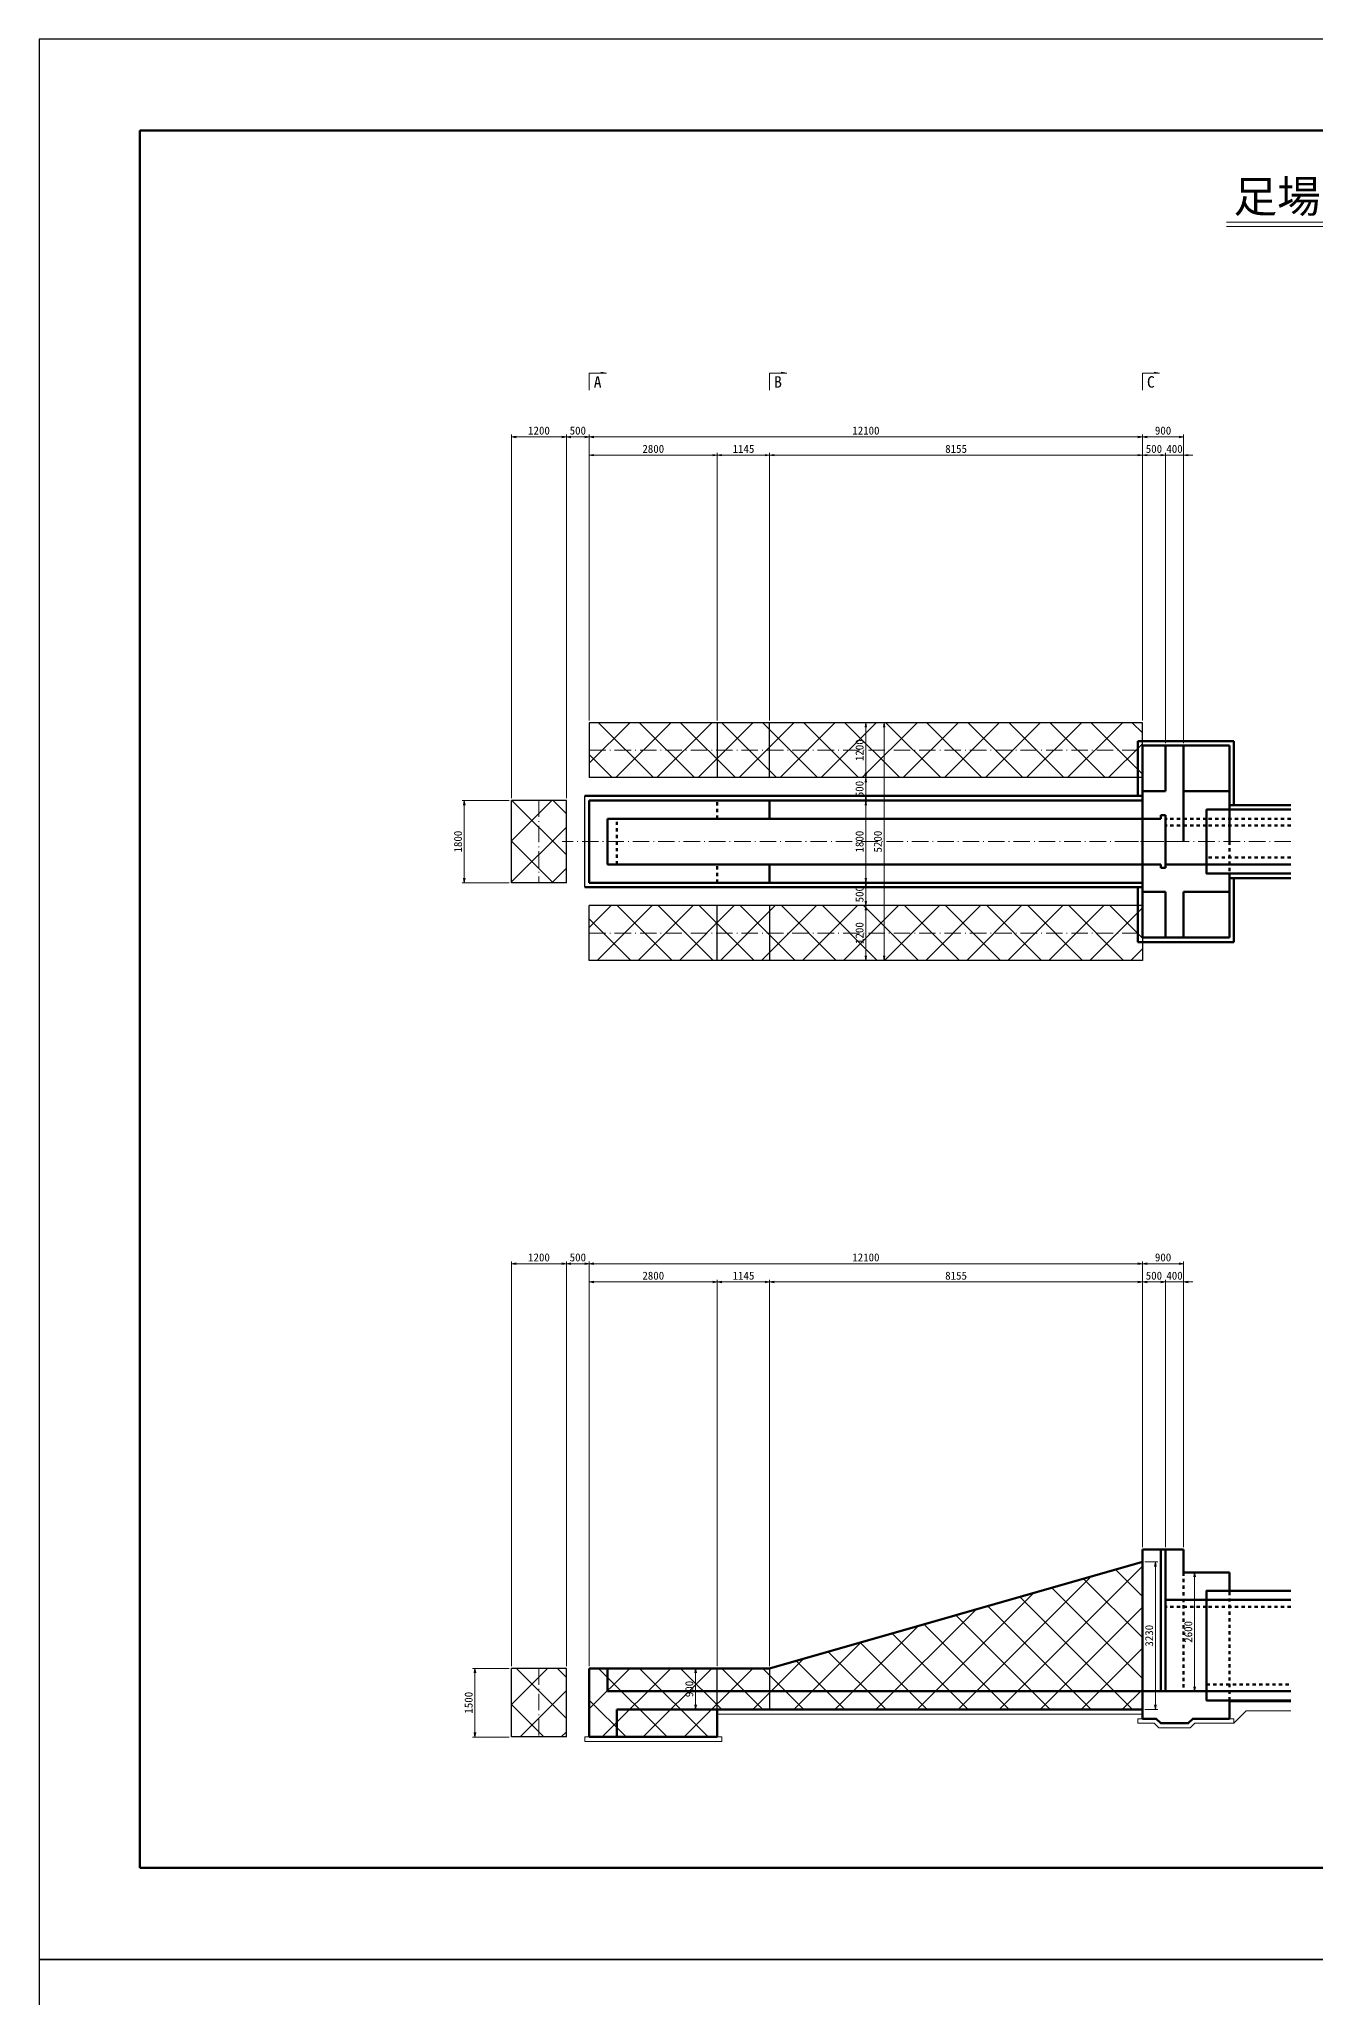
# Model space of a CAD drawing. Header units: millimetres. Extents: x 24033 to 83433, y -97239 to -13239.
# Drawn here: x 24033 to 51956, y -56079 to -13239 of the extents above; entities that cross this region are included whole.
import ezdxf
from ezdxf.enums import TextEntityAlignment as Align

# ---------------------------------------------------------------- set-up
doc = ezdxf.new("R2010")
doc.units = ezdxf.units.MM
doc.header["$LTSCALE"] = 60
doc.header["$PDSIZE"] = 300
for name, pattern in [('SXF_一点短鎖線', [9.25, 6, -1.5, 0.25, -1.5]), ('SXF_跳び破線', [12, 6, -6]), ('破線', [7.5, 6, -1.5]), ('破線1', [7.5, 6, -1.5])]:
    doc.linetypes.add(name, pattern=pattern)
doc.layers.get('Defpoints').update_dxf_attribs({"color": 151})
for name, color, linetype, lineweight in [('D-BMK', 2, 'SXF_一点短鎖線', 13), ('D-BYP-STR4', 6, 'Continuous', 25), ('D-BYP-STR7', 2, 'Continuous', 13), ('D-BYP-STR8', 150, 'Continuous', 50), ('D-STR', 1, 'Continuous', 50), ('D-STR-DIM', 7, 'Continuous', 13), ('D-STR-HTXT', 7, 'Continuous', 13), ('D-TTL', 2, 'Continuous', 140), ('D-TTL-LINE', 7, 'Continuous', 13), ('D-TTL-TXT', 7, 'Continuous', 13)]:
    doc.layers.add(name, color=color, linetype=linetype, lineweight=lineweight)
doc.styles.add('MS ゴシック', font='')
doc.styles.add('YOKO_GOTHIC', font='')
doc.styles.add('ＭＳ ゴシック', font='')
doc.styles.get('MS ゴシック').set_extended_font_data('MS Gothic')
doc.styles.get('YOKO_GOTHIC').set_extended_font_data('MS Gothic')
doc.styles.get('ＭＳ ゴシック').set_extended_font_data('MS Gothic')
doc.dimstyles.new('S50', dxfattribs={"dimscale": 50, "dimtxt": 3.5, "dimasz": 2, "dimexe": 1, "dimexo": 1, "dimgap": 1, "dimtad": 1, "dimdec": 0, "dimzin": 1, "dimdsep": 46, "dimtxsty": 'YOKO_GOTHIC', "dimblk": 'OPEN', "dimcen": 0, "dimclrd": 256, "dimclre": 256, "dimclrt": 256, "dimaunit": 1, "dimadec": 3, "dimazin": 0, "dimtfac": 1, "dimtdec": 0, "dimtix": 1, "dimtmove": 2, "dimatfit": 3, "dimldrblk": 'OPEN', "dimfxl": 1, "dimlwd": -1, "dimlwe": -1, "dimarcsym": 0})
pattern_1 = [(135, (143921.6, -25388.3), (-449.0128, -449.0128), [])]
pattern_2 = [(45, (143921.6, -25388.3), (-449.0128, 449.0128), [])]
pattern_3 = [(45, (143921.6, -29009.5), (-449.0128, 449.0128), [])]
pattern_4 = [(135, (143921.6, -29009.5), (-449.0128, -449.0128), [])]

# ---------------------------------------------------------------- blocks, each defined once
blk = doc.blocks.new('_Open')
at = {"color": 0, "linetype": 'ByBlock', "lineweight": -2}
for p, q in [((-1, 0.17), (0, 0)), ((-1, -0.17), (0, 0)), ((0, 0), (-1, 0))]:
    blk.add_line(p, q, dxfattribs=at)
blk = doc.blocks.new('*D813')
at = {"layer": 'D-STR-DIM', "transparency": 16777216}
for p, q in [((48165, -28140), (48165, -21888)), ((48965, -21938), (48265, -21938)), ((49065, -28640), (49065, -21888))]:
    blk.add_line(p, q, dxfattribs=at)
at = {"layer": 'Defpoints', "color": 0, "transparency": 16777216}
for p in [(48165, -21938), (48165, -28190), (49065, -28690)]:
    blk.add_point(p, dxfattribs=at)
at = {"layer": 'D-STR-DIM', "transparency": 16777216, "xscale": 100, "yscale": 100, "zscale": 100, "rotation": 180}
blk.add_blockref('_Open', (48165, -21938), dxfattribs=at)
at = {"layer": 'D-STR-DIM', "transparency": 16777216, "xscale": 100, "yscale": 100, "zscale": 100}
blk.add_blockref('_Open', (49065, -21938), dxfattribs=at)
at = {"layer": 'D-STR-DIM', "transparency": 16777216, "insert": (48615, -21801), "char_height": 175, "attachment_point": 5, "style": 'YOKO_GOTHIC'}
blk.add_mtext('900', dxfattribs=at)
blk = doc.blocks.new('*D814')
at = {"layer": 'D-STR-DIM', "transparency": 16777216}
for p, q in [((36065, -28140), (36065, -21888)), ((48065, -21938), (36165, -21938)), ((48165, -28140), (48165, -21888))]:
    blk.add_line(p, q, dxfattribs=at)
at = {"layer": 'Defpoints', "color": 0, "transparency": 16777216}
for p in [(36065, -21938), (36065, -28190), (48165, -28190)]:
    blk.add_point(p, dxfattribs=at)
at = {"layer": 'D-STR-DIM', "transparency": 16777216, "xscale": 100, "yscale": 100, "zscale": 100, "rotation": 180}
blk.add_blockref('_Open', (36065, -21938), dxfattribs=at)
at = {"layer": 'D-STR-DIM', "transparency": 16777216, "xscale": 100, "yscale": 100, "zscale": 100}
blk.add_blockref('_Open', (48165, -21938), dxfattribs=at)
at = {"layer": 'D-STR-DIM', "transparency": 16777216, "insert": (42115, -21801), "char_height": 175, "attachment_point": 5, "style": 'YOKO_GOTHIC'}
blk.add_mtext('12100', dxfattribs=at)
blk = doc.blocks.new('*D815')
at = {"layer": 'D-STR-DIM', "transparency": 16777216}
for p, q in [((35565, -29840), (35565, -21888)), ((35965, -21938), (35665, -21938)), ((36065, -28140), (36065, -21888))]:
    blk.add_line(p, q, dxfattribs=at)
at = {"layer": 'Defpoints', "color": 0, "transparency": 16777216}
for p in [(35565, -21938), (36065, -28190), (35565, -29890)]:
    blk.add_point(p, dxfattribs=at)
at = {"layer": 'D-STR-DIM', "transparency": 16777216, "xscale": 100, "yscale": 100, "zscale": 100, "rotation": 180}
blk.add_blockref('_Open', (35565, -21938), dxfattribs=at)
at = {"layer": 'D-STR-DIM', "transparency": 16777216, "xscale": 100, "yscale": 100, "zscale": 100}
blk.add_blockref('_Open', (36065, -21938), dxfattribs=at)
at = {"layer": 'D-STR-DIM', "transparency": 16777216, "insert": (35815, -21801), "char_height": 175, "attachment_point": 5, "style": 'YOKO_GOTHIC'}
blk.add_mtext('500', dxfattribs=at)
blk = doc.blocks.new('*D816')
at = {"layer": 'D-STR-DIM', "transparency": 16777216}
for p, q in [((34365, -29840), (34365, -21888)), ((35465, -21938), (34465, -21938)), ((35565, -29840), (35565, -21888))]:
    blk.add_line(p, q, dxfattribs=at)
at = {"layer": 'Defpoints', "color": 0, "transparency": 16777216}
for p in [(34365, -21938), (34365, -29890), (35565, -29890)]:
    blk.add_point(p, dxfattribs=at)
at = {"layer": 'D-STR-DIM', "transparency": 16777216, "xscale": 100, "yscale": 100, "zscale": 100, "rotation": 180}
blk.add_blockref('_Open', (34365, -21938), dxfattribs=at)
at = {"layer": 'D-STR-DIM', "transparency": 16777216, "xscale": 100, "yscale": 100, "zscale": 100}
blk.add_blockref('_Open', (35565, -21938), dxfattribs=at)
at = {"layer": 'D-STR-DIM', "transparency": 16777216, "insert": (34965, -21801), "char_height": 175, "attachment_point": 5, "style": 'YOKO_GOTHIC'}
blk.add_mtext('1200', dxfattribs=at)
blk = doc.blocks.new('*D822')
at = {"layer": 'D-STR-DIM', "transparency": 16777216}
for p, q in [((48165, -28140), (48165, -22288)), ((48265, -22338), (48565, -22338)), ((48665, -28640), (48665, -22288))]:
    blk.add_line(p, q, dxfattribs=at)
at = {"layer": 'Defpoints', "color": 0, "transparency": 16777216}
for p in [(48665, -22338), (48165, -28190), (48665, -28690)]:
    blk.add_point(p, dxfattribs=at)
at = {"layer": 'D-STR-DIM', "transparency": 16777216, "xscale": 100, "yscale": 100, "zscale": 100, "rotation": 180}
blk.add_blockref('_Open', (48165, -22338), dxfattribs=at)
at = {"layer": 'D-STR-DIM', "transparency": 16777216, "xscale": 100, "yscale": 100, "zscale": 100}
blk.add_blockref('_Open', (48665, -22338), dxfattribs=at)
at = {"layer": 'D-STR-DIM', "transparency": 16777216, "insert": (48415, -22201), "char_height": 175, "attachment_point": 5, "style": 'YOKO_GOTHIC'}
blk.add_mtext('500', dxfattribs=at)
blk = doc.blocks.new('*D823')
at = {"layer": 'D-STR-DIM', "transparency": 16777216}
for p, q in [((48565, -22338), (48465, -22338)), ((48665, -28640), (48665, -22288)), ((48665, -22338), (49065, -22338)), ((49065, -28640), (49065, -22288)), ((49165, -22338), (49265, -22338))]:
    blk.add_line(p, q, dxfattribs=at)
at = {"layer": 'Defpoints', "color": 0, "transparency": 16777216}
for p in [(49065, -22338), (48665, -28690), (49065, -28690)]:
    blk.add_point(p, dxfattribs=at)
at = {"layer": 'D-STR-DIM', "transparency": 16777216, "xscale": 100, "yscale": 100, "zscale": 100}
blk.add_blockref('_Open', (48665, -22338), dxfattribs=at)
at = {"layer": 'D-STR-DIM', "transparency": 16777216, "xscale": 100, "yscale": 100, "zscale": 100, "rotation": 180}
blk.add_blockref('_Open', (49065, -22338), dxfattribs=at)
at = {"layer": 'D-STR-DIM', "transparency": 16777216, "insert": (48865, -22201), "char_height": 175, "attachment_point": 5, "style": 'YOKO_GOTHIC'}
blk.add_mtext('400', dxfattribs=at)
blk = doc.blocks.new('*D824')
at = {"layer": 'D-STR-DIM', "transparency": 16777216}
for p, q in [((36065, -28140), (36065, -22288)), ((36165, -22338), (38765, -22338)), ((38865, -28140), (38865, -22288))]:
    blk.add_line(p, q, dxfattribs=at)
at = {"layer": 'Defpoints', "color": 0, "transparency": 16777216}
for p in [(38865, -22338), (36065, -28190), (38865, -28190)]:
    blk.add_point(p, dxfattribs=at)
at = {"layer": 'D-STR-DIM', "transparency": 16777216, "xscale": 100, "yscale": 100, "zscale": 100, "rotation": 180}
blk.add_blockref('_Open', (36065, -22338), dxfattribs=at)
at = {"layer": 'D-STR-DIM', "transparency": 16777216, "xscale": 100, "yscale": 100, "zscale": 100}
blk.add_blockref('_Open', (38865, -22338), dxfattribs=at)
at = {"layer": 'D-STR-DIM', "transparency": 16777216, "insert": (37465, -22201), "char_height": 175, "attachment_point": 5, "style": 'YOKO_GOTHIC'}
blk.add_mtext('2800', dxfattribs=at)
blk = doc.blocks.new('*D832')
at = {"layer": 'D-STR-DIM', "transparency": 16777216}
for p, q in [((38865, -28140), (38865, -22288)), ((38965, -22338), (39910, -22338)), ((40010, -28140), (40010, -22288))]:
    blk.add_line(p, q, dxfattribs=at)
at = {"layer": 'Defpoints', "color": 0, "transparency": 16777216}
for p in [(40010, -22338), (38865, -28190), (40010, -28190)]:
    blk.add_point(p, dxfattribs=at)
at = {"layer": 'D-STR-DIM', "transparency": 16777216, "xscale": 100, "yscale": 100, "zscale": 100, "rotation": 180}
blk.add_blockref('_Open', (38865, -22338), dxfattribs=at)
at = {"layer": 'D-STR-DIM', "transparency": 16777216, "xscale": 100, "yscale": 100, "zscale": 100}
blk.add_blockref('_Open', (40010, -22338), dxfattribs=at)
at = {"layer": 'D-STR-DIM', "transparency": 16777216, "insert": (39438, -22201), "char_height": 175, "attachment_point": 5, "style": 'YOKO_GOTHIC'}
blk.add_mtext('1145', dxfattribs=at)
blk = doc.blocks.new('*D833')
at = {"layer": 'D-STR-DIM', "transparency": 16777216}
for p, q in [((40010, -28140), (40010, -22288)), ((40110, -22338), (48065, -22338)), ((48165, -28140), (48165, -22288))]:
    blk.add_line(p, q, dxfattribs=at)
at = {"layer": 'Defpoints', "color": 0, "transparency": 16777216}
for p in [(48165, -22338), (40010, -28190), (48165, -28190)]:
    blk.add_point(p, dxfattribs=at)
at = {"layer": 'D-STR-DIM', "transparency": 16777216, "xscale": 100, "yscale": 100, "zscale": 100, "rotation": 180}
blk.add_blockref('_Open', (40010, -22338), dxfattribs=at)
at = {"layer": 'D-STR-DIM', "transparency": 16777216, "xscale": 100, "yscale": 100, "zscale": 100}
blk.add_blockref('_Open', (48165, -22338), dxfattribs=at)
at = {"layer": 'D-STR-DIM', "transparency": 16777216, "insert": (44088, -22201), "char_height": 175, "attachment_point": 5, "style": 'YOKO_GOTHIC'}
blk.add_mtext('8155', dxfattribs=at)
blk = doc.blocks.new('*D850')
at = {"layer": 'D-STR-DIM', "transparency": 16777216}
blk.add_line((42115, -28290), (42115, -29290), dxfattribs=at)
at = {"layer": 'Defpoints', "color": 0, "transparency": 16777216}
for p in [(42115, -28190), (42115, -29390), (42115, -29390)]:
    blk.add_point(p, dxfattribs=at)
at = {"layer": 'D-STR-DIM', "transparency": 16777216, "xscale": 100, "yscale": 100, "zscale": 100}
for p, rotation in [((42115, -28190), 90), ((42115, -29390), 270)]:
    blk.add_blockref('_Open', p, dxfattribs=dict(at, rotation=rotation))
at = {"layer": 'D-STR-DIM', "transparency": 16777216, "insert": (41977, -28790), "char_height": 175, "attachment_point": 5, "rotation": 90, "style": 'YOKO_GOTHIC'}
blk.add_mtext('1200', dxfattribs=at)
blk = doc.blocks.new('*D851')
at = {"layer": 'D-STR-DIM', "transparency": 16777216}
blk.add_line((42115, -29490), (42115, -29790), dxfattribs=at)
at = {"layer": 'Defpoints', "color": 0, "transparency": 16777216}
for p in [(42115, -29390), (42115, -29890), (42115, -29890)]:
    blk.add_point(p, dxfattribs=at)
at = {"layer": 'D-STR-DIM', "transparency": 16777216, "xscale": 100, "yscale": 100, "zscale": 100}
for p, rotation in [((42115, -29390), 90), ((42115, -29890), 270)]:
    blk.add_blockref('_Open', p, dxfattribs=dict(at, rotation=rotation))
at = {"layer": 'D-STR-DIM', "transparency": 16777216, "insert": (41977, -29640), "char_height": 175, "attachment_point": 5, "rotation": 90, "style": 'YOKO_GOTHIC'}
blk.add_mtext('500', dxfattribs=at)
blk = doc.blocks.new('*D852')
at = {"layer": 'D-STR-DIM', "transparency": 16777216}
blk.add_line((42115, -29990), (42115, -31590), dxfattribs=at)
at = {"layer": 'Defpoints', "color": 0, "transparency": 16777216}
for p in [(42115, -29890), (42115, -31690), (42115, -31690)]:
    blk.add_point(p, dxfattribs=at)
at = {"layer": 'D-STR-DIM', "transparency": 16777216, "xscale": 100, "yscale": 100, "zscale": 100}
for p, rotation in [((42115, -29890), 90), ((42115, -31690), 270)]:
    blk.add_blockref('_Open', p, dxfattribs=dict(at, rotation=rotation))
at = {"layer": 'D-STR-DIM', "transparency": 16777216, "insert": (41977, -30790), "char_height": 175, "attachment_point": 5, "rotation": 90, "style": 'YOKO_GOTHIC'}
blk.add_mtext('1800', dxfattribs=at)
blk = doc.blocks.new('*D853')
at = {"layer": 'D-STR-DIM', "transparency": 16777216}
blk.add_line((42115, -31790), (42115, -32090), dxfattribs=at)
at = {"layer": 'Defpoints', "color": 0, "transparency": 16777216}
for p in [(42115, -31690), (42115, -32190), (42115, -32190)]:
    blk.add_point(p, dxfattribs=at)
at = {"layer": 'D-STR-DIM', "transparency": 16777216, "xscale": 100, "yscale": 100, "zscale": 100}
for p, rotation in [((42115, -31690), 90), ((42115, -32190), 270)]:
    blk.add_blockref('_Open', p, dxfattribs=dict(at, rotation=rotation))
at = {"layer": 'D-STR-DIM', "transparency": 16777216, "insert": (41977, -31940), "char_height": 175, "attachment_point": 5, "rotation": 90, "style": 'YOKO_GOTHIC'}
blk.add_mtext('500', dxfattribs=at)
blk = doc.blocks.new('*D854')
at = {"layer": 'D-STR-DIM', "transparency": 16777216}
blk.add_line((42115, -32290), (42115, -33290), dxfattribs=at)
at = {"layer": 'Defpoints', "color": 0, "transparency": 16777216}
for p in [(42115, -32190), (42115, -33390), (42115, -33390)]:
    blk.add_point(p, dxfattribs=at)
at = {"layer": 'D-STR-DIM', "transparency": 16777216, "xscale": 100, "yscale": 100, "zscale": 100}
for p, rotation in [((42115, -32190), 90), ((42115, -33390), 270)]:
    blk.add_blockref('_Open', p, dxfattribs=dict(at, rotation=rotation))
at = {"layer": 'D-STR-DIM', "transparency": 16777216, "insert": (41977, -32790), "char_height": 175, "attachment_point": 5, "rotation": 90, "style": 'YOKO_GOTHIC'}
blk.add_mtext('1200', dxfattribs=at)
blk = doc.blocks.new('*D728')
at = {"layer": 'D-STR-DIM', "transparency": 16777216}
blk.add_line((42515, -28290), (42515, -33290), dxfattribs=at)
at = {"layer": 'Defpoints', "color": 0, "transparency": 16777216}
for p in [(42515, -28190), (42515, -33390), (42515, -33390)]:
    blk.add_point(p, dxfattribs=at)
at = {"layer": 'D-STR-DIM', "transparency": 16777216, "xscale": 100, "yscale": 100, "zscale": 100}
for p, rotation in [((42515, -28190), 90), ((42515, -33390), 270)]:
    blk.add_blockref('_Open', p, dxfattribs=dict(at, rotation=rotation))
at = {"layer": 'D-STR-DIM', "transparency": 16777216, "insert": (42377, -30790), "char_height": 175, "attachment_point": 5, "rotation": 90, "style": 'YOKO_GOTHIC'}
blk.add_mtext('5200', dxfattribs=at)
blk = doc.blocks.new('*D855')
at = {"layer": 'D-STR-DIM', "transparency": 16777216}
for p, q in [((34315, -29890), (33282, -29890)), ((33332, -29990), (33332, -31590)), ((34315, -31690), (33282, -31690))]:
    blk.add_line(p, q, dxfattribs=at)
at = {"layer": 'Defpoints', "color": 0, "transparency": 16777216}
for p in [(34365, -29890), (33332, -31690), (34365, -31690)]:
    blk.add_point(p, dxfattribs=at)
at = {"layer": 'D-STR-DIM', "transparency": 16777216, "xscale": 100, "yscale": 100, "zscale": 100}
for p, rotation in [((33332, -29890), 90), ((33332, -31690), 270)]:
    blk.add_blockref('_Open', p, dxfattribs=dict(at, rotation=rotation))
at = {"layer": 'D-STR-DIM', "transparency": 16777216, "insert": (33195, -30790), "char_height": 175, "attachment_point": 5, "rotation": 90, "style": 'YOKO_GOTHIC'}
blk.add_mtext('1800', dxfattribs=at)
blk = doc.blocks.new('*D738')
at = {"layer": 'D-STR-DIM', "transparency": 16777216}
for p, q in [((48165, -46224), (48165, -39972)), ((48965, -40022), (48265, -40022)), ((49065, -46224), (49065, -39972))]:
    blk.add_line(p, q, dxfattribs=at)
at = {"layer": 'Defpoints', "color": 0, "transparency": 16777216}
for p in [(48165, -40022), (48165, -46274), (49065, -46274)]:
    blk.add_point(p, dxfattribs=at)
at = {"layer": 'D-STR-DIM', "transparency": 16777216, "xscale": 100, "yscale": 100, "zscale": 100, "rotation": 180}
blk.add_blockref('_Open', (48165, -40022), dxfattribs=at)
at = {"layer": 'D-STR-DIM', "transparency": 16777216, "xscale": 100, "yscale": 100, "zscale": 100}
blk.add_blockref('_Open', (49065, -40022), dxfattribs=at)
at = {"layer": 'D-STR-DIM', "transparency": 16777216, "insert": (48615, -39885), "char_height": 175, "attachment_point": 5, "style": 'YOKO_GOTHIC'}
blk.add_mtext('900', dxfattribs=at)
blk = doc.blocks.new('*D739')
at = {"layer": 'D-STR-DIM', "transparency": 16777216}
for p, q in [((36065, -48824), (36065, -39972)), ((48065, -40022), (36165, -40022)), ((48165, -46224), (48165, -39972))]:
    blk.add_line(p, q, dxfattribs=at)
at = {"layer": 'Defpoints', "color": 0, "transparency": 16777216}
for p in [(36065, -40022), (48165, -46274), (36065, -48874)]:
    blk.add_point(p, dxfattribs=at)
at = {"layer": 'D-STR-DIM', "transparency": 16777216, "xscale": 100, "yscale": 100, "zscale": 100, "rotation": 180}
blk.add_blockref('_Open', (36065, -40022), dxfattribs=at)
at = {"layer": 'D-STR-DIM', "transparency": 16777216, "xscale": 100, "yscale": 100, "zscale": 100}
blk.add_blockref('_Open', (48165, -40022), dxfattribs=at)
at = {"layer": 'D-STR-DIM', "transparency": 16777216, "insert": (42115, -39885), "char_height": 175, "attachment_point": 5, "style": 'YOKO_GOTHIC'}
blk.add_mtext('12100', dxfattribs=at)
blk = doc.blocks.new('*D740')
at = {"layer": 'D-STR-DIM', "transparency": 16777216}
for p, q in [((35565, -48824), (35565, -39972)), ((35965, -40022), (35665, -40022)), ((36065, -48824), (36065, -39972))]:
    blk.add_line(p, q, dxfattribs=at)
at = {"layer": 'Defpoints', "color": 0, "transparency": 16777216}
for p in [(35565, -40022), (35565, -48874), (36065, -48874)]:
    blk.add_point(p, dxfattribs=at)
at = {"layer": 'D-STR-DIM', "transparency": 16777216, "xscale": 100, "yscale": 100, "zscale": 100, "rotation": 180}
blk.add_blockref('_Open', (35565, -40022), dxfattribs=at)
at = {"layer": 'D-STR-DIM', "transparency": 16777216, "xscale": 100, "yscale": 100, "zscale": 100}
blk.add_blockref('_Open', (36065, -40022), dxfattribs=at)
at = {"layer": 'D-STR-DIM', "transparency": 16777216, "insert": (35815, -39885), "char_height": 175, "attachment_point": 5, "style": 'YOKO_GOTHIC'}
blk.add_mtext('500', dxfattribs=at)
blk = doc.blocks.new('*D741')
at = {"layer": 'D-STR-DIM', "transparency": 16777216}
for p, q in [((34365, -48824), (34365, -39972)), ((35465, -40022), (34465, -40022)), ((35565, -48824), (35565, -39972))]:
    blk.add_line(p, q, dxfattribs=at)
at = {"layer": 'Defpoints', "color": 0, "transparency": 16777216}
for p in [(34365, -40022), (34365, -48874), (35565, -48874)]:
    blk.add_point(p, dxfattribs=at)
at = {"layer": 'D-STR-DIM', "transparency": 16777216, "xscale": 100, "yscale": 100, "zscale": 100, "rotation": 180}
blk.add_blockref('_Open', (34365, -40022), dxfattribs=at)
at = {"layer": 'D-STR-DIM', "transparency": 16777216, "xscale": 100, "yscale": 100, "zscale": 100}
blk.add_blockref('_Open', (35565, -40022), dxfattribs=at)
at = {"layer": 'D-STR-DIM', "transparency": 16777216, "insert": (34965, -39885), "char_height": 175, "attachment_point": 5, "style": 'YOKO_GOTHIC'}
blk.add_mtext('1200', dxfattribs=at)
blk = doc.blocks.new('*D748')
at = {"layer": 'D-STR-DIM', "transparency": 16777216}
for p, q in [((48165, -46224), (48165, -40372)), ((48265, -40422), (48565, -40422)), ((48665, -46224), (48665, -40372))]:
    blk.add_line(p, q, dxfattribs=at)
at = {"layer": 'Defpoints', "color": 0, "transparency": 16777216}
for p in [(48665, -40422), (48165, -46274), (48665, -46274)]:
    blk.add_point(p, dxfattribs=at)
at = {"layer": 'D-STR-DIM', "transparency": 16777216, "xscale": 100, "yscale": 100, "zscale": 100, "rotation": 180}
blk.add_blockref('_Open', (48165, -40422), dxfattribs=at)
at = {"layer": 'D-STR-DIM', "transparency": 16777216, "xscale": 100, "yscale": 100, "zscale": 100}
blk.add_blockref('_Open', (48665, -40422), dxfattribs=at)
at = {"layer": 'D-STR-DIM', "transparency": 16777216, "insert": (48415, -40285), "char_height": 175, "attachment_point": 5, "style": 'YOKO_GOTHIC'}
blk.add_mtext('500', dxfattribs=at)
blk = doc.blocks.new('*D749')
at = {"layer": 'D-STR-DIM', "transparency": 16777216}
for p, q in [((48565, -40422), (48465, -40422)), ((48665, -46224), (48665, -40372)), ((48665, -40422), (49065, -40422)), ((49065, -46224), (49065, -40372)), ((49165, -40422), (49265, -40422))]:
    blk.add_line(p, q, dxfattribs=at)
at = {"layer": 'Defpoints', "color": 0, "transparency": 16777216}
for p in [(49065, -40422), (48665, -46274), (49065, -46274)]:
    blk.add_point(p, dxfattribs=at)
at = {"layer": 'D-STR-DIM', "transparency": 16777216, "xscale": 100, "yscale": 100, "zscale": 100}
blk.add_blockref('_Open', (48665, -40422), dxfattribs=at)
at = {"layer": 'D-STR-DIM', "transparency": 16777216, "xscale": 100, "yscale": 100, "zscale": 100, "rotation": 180}
blk.add_blockref('_Open', (49065, -40422), dxfattribs=at)
at = {"layer": 'D-STR-DIM', "transparency": 16777216, "insert": (48865, -40285), "char_height": 175, "attachment_point": 5, "style": 'YOKO_GOTHIC'}
blk.add_mtext('400', dxfattribs=at)
blk = doc.blocks.new('*D750')
at = {"layer": 'D-STR-DIM', "transparency": 16777216}
for p, q in [((36065, -48824), (36065, -40372)), ((36165, -40422), (38765, -40422)), ((38865, -48824), (38865, -40372))]:
    blk.add_line(p, q, dxfattribs=at)
at = {"layer": 'Defpoints', "color": 0, "transparency": 16777216}
for p in [(38865, -40422), (36065, -48874), (38865, -48874)]:
    blk.add_point(p, dxfattribs=at)
at = {"layer": 'D-STR-DIM', "transparency": 16777216, "xscale": 100, "yscale": 100, "zscale": 100, "rotation": 180}
blk.add_blockref('_Open', (36065, -40422), dxfattribs=at)
at = {"layer": 'D-STR-DIM', "transparency": 16777216, "xscale": 100, "yscale": 100, "zscale": 100}
blk.add_blockref('_Open', (38865, -40422), dxfattribs=at)
at = {"layer": 'D-STR-DIM', "transparency": 16777216, "insert": (37465, -40285), "char_height": 175, "attachment_point": 5, "style": 'YOKO_GOTHIC'}
blk.add_mtext('2800', dxfattribs=at)
blk = doc.blocks.new('*D751')
at = {"layer": 'D-STR-DIM', "transparency": 16777216}
for p, q in [((38865, -48824), (38865, -40372)), ((38965, -40422), (39910, -40422)), ((40010, -48824), (40010, -40372))]:
    blk.add_line(p, q, dxfattribs=at)
at = {"layer": 'Defpoints', "color": 0, "transparency": 16777216}
for p in [(40010, -40422), (38865, -48874), (40010, -48874)]:
    blk.add_point(p, dxfattribs=at)
at = {"layer": 'D-STR-DIM', "transparency": 16777216, "xscale": 100, "yscale": 100, "zscale": 100, "rotation": 180}
blk.add_blockref('_Open', (38865, -40422), dxfattribs=at)
at = {"layer": 'D-STR-DIM', "transparency": 16777216, "xscale": 100, "yscale": 100, "zscale": 100}
blk.add_blockref('_Open', (40010, -40422), dxfattribs=at)
at = {"layer": 'D-STR-DIM', "transparency": 16777216, "insert": (39438, -40285), "char_height": 175, "attachment_point": 5, "style": 'YOKO_GOTHIC'}
blk.add_mtext('1145', dxfattribs=at)
blk = doc.blocks.new('*D752')
at = {"layer": 'D-STR-DIM', "transparency": 16777216}
for p, q in [((40010, -48824), (40010, -40372)), ((40110, -40422), (48065, -40422)), ((48165, -46224), (48165, -40372))]:
    blk.add_line(p, q, dxfattribs=at)
at = {"layer": 'Defpoints', "color": 0, "transparency": 16777216}
for p in [(48165, -40422), (48165, -46274), (40010, -48874)]:
    blk.add_point(p, dxfattribs=at)
at = {"layer": 'D-STR-DIM', "transparency": 16777216, "xscale": 100, "yscale": 100, "zscale": 100, "rotation": 180}
blk.add_blockref('_Open', (40010, -40422), dxfattribs=at)
at = {"layer": 'D-STR-DIM', "transparency": 16777216, "xscale": 100, "yscale": 100, "zscale": 100}
blk.add_blockref('_Open', (48165, -40422), dxfattribs=at)
at = {"layer": 'D-STR-DIM', "transparency": 16777216, "insert": (44088, -40285), "char_height": 175, "attachment_point": 5, "style": 'YOKO_GOTHIC'}
blk.add_mtext('8155', dxfattribs=at)
blk = doc.blocks.new('*D859')
at = {"layer": 'D-STR-DIM', "transparency": 16777216}
for p, q in [((49515, -46774), (49254, -46774)), ((49304, -46874), (49304, -49274)), ((49515, -49374), (49254, -49374))]:
    blk.add_line(p, q, dxfattribs=at)
at = {"layer": 'Defpoints', "color": 0, "transparency": 16777216}
for p in [(49565, -46774), (49304, -49374), (49565, -49374)]:
    blk.add_point(p, dxfattribs=at)
at = {"layer": 'D-STR-DIM', "transparency": 16777216, "xscale": 100, "yscale": 100, "zscale": 100}
for p, rotation in [((49304, -46774), 90), ((49304, -49374), 270)]:
    blk.add_blockref('_Open', p, dxfattribs=dict(at, rotation=rotation))
at = {"layer": 'D-STR-DIM', "transparency": 16777216, "insert": (49167, -48074), "char_height": 175, "attachment_point": 5, "rotation": 90, "style": 'YOKO_GOTHIC'}
blk.add_mtext('2600', dxfattribs=at)
blk = doc.blocks.new('*D860')
at = {"layer": 'D-STR-DIM', "transparency": 16777216}
for p, q in [((48215, -46544), (48498, -46544)), ((48448, -46644), (48448, -49674)), ((48215, -49774), (48498, -49774))]:
    blk.add_line(p, q, dxfattribs=at)
at = {"layer": 'Defpoints', "color": 0, "transparency": 16777216}
for p in [(48165, -46544), (48165, -49774), (48448, -49774)]:
    blk.add_point(p, dxfattribs=at)
at = {"layer": 'D-STR-DIM', "transparency": 16777216, "xscale": 100, "yscale": 100, "zscale": 100}
for p, rotation in [((48448, -46544), 90), ((48448, -49774), 270)]:
    blk.add_blockref('_Open', p, dxfattribs=dict(at, rotation=rotation))
at = {"layer": 'D-STR-DIM', "transparency": 16777216, "insert": (48311, -48159), "char_height": 175, "attachment_point": 5, "rotation": 90, "style": 'YOKO_GOTHIC'}
blk.add_mtext('3230', dxfattribs=at)
blk = doc.blocks.new('*D861')
at = {"layer": 'D-STR-DIM', "transparency": 16777216}
for p, q in [((38815, -48874), (38341, -48874)), ((38391, -48974), (38391, -49674)), ((38815, -49774), (38341, -49774))]:
    blk.add_line(p, q, dxfattribs=at)
at = {"layer": 'Defpoints', "color": 0, "transparency": 16777216}
for p in [(38865, -48874), (38391, -49774), (38865, -49774)]:
    blk.add_point(p, dxfattribs=at)
at = {"layer": 'D-STR-DIM', "transparency": 16777216, "xscale": 100, "yscale": 100, "zscale": 100}
for p, rotation in [((38391, -48874), 90), ((38391, -49774), 270)]:
    blk.add_blockref('_Open', p, dxfattribs=dict(at, rotation=rotation))
at = {"layer": 'D-STR-DIM', "transparency": 16777216, "insert": (38253, -49324), "char_height": 175, "attachment_point": 5, "rotation": 90, "style": 'YOKO_GOTHIC'}
blk.add_mtext('900', dxfattribs=at)
blk = doc.blocks.new('*D862')
at = {"layer": 'D-STR-DIM', "transparency": 16777216}
for p, q in [((34315, -48874), (33514, -48874)), ((33564, -48974), (33564, -50274)), ((34315, -50374), (33514, -50374))]:
    blk.add_line(p, q, dxfattribs=at)
at = {"layer": 'Defpoints', "color": 0, "transparency": 16777216}
for p in [(34365, -48874), (33564, -50374), (34365, -50374)]:
    blk.add_point(p, dxfattribs=at)
at = {"layer": 'D-STR-DIM', "transparency": 16777216, "xscale": 100, "yscale": 100, "zscale": 100}
for p, rotation in [((33564, -48874), 90), ((33564, -50374), 270)]:
    blk.add_blockref('_Open', p, dxfattribs=dict(at, rotation=rotation))
at = {"layer": 'D-STR-DIM', "transparency": 16777216, "insert": (33427, -49624), "char_height": 175, "attachment_point": 5, "rotation": 90, "style": 'YOKO_GOTHIC'}
blk.add_mtext('1500', dxfattribs=at)

msp = doc.modelspace()

# ---------------------------------------------------------------- hatches: boundary and pattern name
at = {"layer": 'D-BYP-STR4'}
h = msp.add_hatch(dxfattribs=at)
h.set_pattern_fill('ANSI31', color=0, scale=200, angle=90)
h.set_pattern_definition(pattern_1)
h.paths.add_polyline_path([(38865, -29389.9), (36065, -29389.9), (36065, -28189.9), (38865, -28189.9)])
h.paths.add_polyline_path([(40010.4, -29389.9), (38865, -29389.9), (38865, -28189.9), (40010.4, -28189.9)])
h.paths.add_polyline_path([(48065, -29389.9), (40010.4, -29389.9), (40010.4, -28189.9), (48165, -28189.9), (48165, -28589.9), (48065, -28589.9)])
h.paths.add_polyline_path([(48165, -29389.9), (48065, -29389.9), (48065, -28589.9), (48165, -28589.9)], flags=17)
h = msp.add_hatch(dxfattribs=at)
h.set_pattern_fill('ANSI31', color=0, scale=200)
h.set_pattern_definition(pattern_2)
h.paths.add_polyline_path([(38865, -29389.9), (36065, -29389.9), (36065, -28189.9), (38865, -28189.9)])
h.paths.add_polyline_path([(40010.4, -29389.9), (38865, -29389.9), (38865, -28189.9), (40010.4, -28189.9)])
h.paths.add_polyline_path([(48065, -29389.9), (40010.4, -29389.9), (40010.4, -28189.9), (48165, -28189.9), (48165, -28589.9), (48065, -28589.9)])
h.paths.add_polyline_path([(48165, -29389.9), (48065, -29389.9), (48065, -28589.9), (48165, -28589.9)], flags=17)
h = msp.add_hatch(dxfattribs=at)
h.set_pattern_fill('ANSI31', color=0, scale=200)
h.set_pattern_definition(pattern_2)
h.paths.add_polyline_path([(34365, -31689.9), (35565, -31689.9), (35565, -29889.9), (34365, -29889.9)])
h = msp.add_hatch(dxfattribs=at)
h.set_pattern_fill('ANSI31', color=0, scale=200, angle=90)
h.set_pattern_definition(pattern_1)
h.paths.add_polyline_path([(35565, -29889.9), (34365, -29889.9), (34365, -31689.9), (35565, -31689.9)])
h = msp.add_hatch(dxfattribs=at)
h.set_pattern_fill('ANSI31', color=0, scale=200, angle=90)
h.set_pattern_definition(pattern_1)
h.paths.add_polyline_path([(38865, -32189.9), (36065, -32189.9), (36065, -33389.9), (38865, -33389.9)])
h.paths.add_polyline_path([(40010.4, -32189.9), (38865, -32189.9), (38865, -33389.9), (40010.4, -33389.9)])
h.paths.add_polyline_path([(48065, -32189.9), (40010.4, -32189.9), (40010.4, -33389.9), (48165, -33389.9), (48165, -32989.9), (48065, -32989.9)])
h.paths.add_polyline_path([(48165, -32189.9), (48065, -32189.9), (48065, -32989.9), (48165, -32989.9)], flags=17)
h = msp.add_hatch(dxfattribs=at)
h.set_pattern_fill('ANSI31', color=0, scale=200)
h.set_pattern_definition(pattern_2)
h.paths.add_polyline_path([(38865, -32189.9), (36065, -32189.9), (36065, -33389.9), (38865, -33389.9)])
h.paths.add_polyline_path([(40010.4, -32189.9), (38865, -32189.9), (38865, -33389.9), (40010.4, -33389.9)])
h.paths.add_polyline_path([(48065, -32189.9), (40010.4, -32189.9), (40010.4, -33389.9), (48165, -33389.9), (48165, -32989.9), (48065, -32989.9)])
h.paths.add_polyline_path([(48165, -32189.9), (48065, -32189.9), (48065, -32989.9), (48165, -32989.9)], flags=17)
h = msp.add_hatch(dxfattribs=at)
h.set_pattern_fill('ANSI31', color=0, scale=200)
h.set_pattern_definition(pattern_3)
h.paths.add_polyline_path([(38865, -48873.8), (36065, -48873.8), (36065, -50373.8), (38865, -50373.8)])
h.paths.add_polyline_path([(40010.4, -48873.8), (38865, -48873.8), (38865, -49773.8), (40010.4, -49773.8)])
h.paths.add_polyline_path([(48165, -46543.9), (40010.4, -48873.8), (40010.4, -49773.8), (48165, -49773.8)])
h = msp.add_hatch(dxfattribs=at)
h.set_pattern_fill('ANSI31', color=0, scale=200, angle=90)
h.set_pattern_definition(pattern_4)
h.paths.add_polyline_path([(38865, -48873.8), (36065, -48873.8), (36065, -50373.8), (38865, -50373.8)])
h.paths.add_polyline_path([(40010.4, -48873.8), (38865, -48873.8), (38865, -49773.8), (40010.4, -49773.8)])
h.paths.add_polyline_path([(48165, -46543.9), (40010.4, -48873.8), (40010.4, -49773.8), (48165, -49773.8)])
h = msp.add_hatch(dxfattribs=at)
h.set_pattern_fill('ANSI31', color=0, scale=200, angle=90)
h.set_pattern_definition(pattern_4)
h.paths.add_polyline_path([(34965, -48873.8), (34365, -48873.8), (34365, -50373.8), (34965, -50373.8)])
h.paths.add_polyline_path([(35565, -48873.8), (34965, -48873.8), (34965, -50373.8), (35565, -50373.8)])
h = msp.add_hatch(dxfattribs=at)
h.set_pattern_fill('ANSI31', color=0, scale=200)
h.set_pattern_definition(pattern_3)
h.paths.add_polyline_path([(34965, -48873.8), (34365, -48873.8), (34365, -50373.8), (34965, -50373.8)])
h.paths.add_polyline_path([(35565, -48873.8), (34965, -48873.8), (34965, -50373.8), (35565, -50373.8)])

# ---------------------------------------------------------------- linework, layer by layer
at = {"layer": 'D-BMK', "color": 0, "linetype": 'SXF_一点短鎖線'}
for p, q in [((36065, -28789.9), (48165, -28789.9)), ((34965, -29889.9), (34965, -31689.9)), ((49032.7, -30789.9), (35472.7, -30789.9)), ((51408.9, -30789.9), (47687.9, -30789.9)), ((36065, -32789.9), (48165, -32789.9)), ((34965, -48873.8), (34965, -50373.8))]:
    msp.add_line(p, q, dxfattribs=at)
at = {"layer": 'D-BYP-STR4', "color": 1}
for p, q in [((48165, -28189.9), (36065, -28189.9)), ((36065, -28189.9), (36065, -29389.9)), ((38865, -28189.9), (38865, -29389.9)), ((40010.4, -29389.9), (40010.4, -28189.9)), ((48165, -29389.9), (48165, -28189.9)), ((48165, -29389.9), (36065, -29389.9)), ((34365, -31689.9), (34365, -29889.9)), ((35565, -29889.9), (34365, -29889.9)), ((35565, -31689.9), (35565, -29889.9)), ((35565, -31689.9), (34365, -31689.9)), ((48165, -32189.9), (36065, -32189.9)), ((36065, -33389.9), (36065, -32189.9)), ((38865, -33389.9), (38865, -32189.9)), ((40010.4, -32189.9), (40010.4, -33389.9)), ((48165, -32189.9), (48165, -33389.9)), ((48165, -33389.9), (36065, -33389.9)), ((40010.4, -48873.8), (48165, -46543.9)), ((48165, -46543.9), (48165, -49773.8)), ((34365, -50373.8), (34365, -48873.8)), ((35565, -48873.8), (34365, -48873.8)), ((35565, -50373.8), (35565, -48873.8)), ((38865, -49773.8), (38865, -48873.8)), ((38865, -48873.8), (40010.4, -48873.8)), ((40010.4, -48873.8), (40010.4, -49773.8)), ((48165, -49773.8), (38865, -49773.8)), ((35565, -50373.8), (34365, -50373.8))]:
    msp.add_line(p, q, dxfattribs=at)
at = {"layer": 'D-BYP-STR4', "color": 0}
msp.add_line((35965, -31789.9), (35965, -29789.9), dxfattribs=at)
at = {"layer": 'D-BYP-STR4', "color": 1}
msp.add_lwpolyline([(36065, -48873.8), (36065, -50373.8), (38865, -50373.8), (38865, -48873.8), (36065, -48873.8)], dxfattribs=at)
at = {"layer": 'D-BYP-STR7', "color": 0}
for p, q in [((50065, -49603.8), (51408.9, -49603.8)), ((38865, -49873.8), (48165, -49873.8)), ((48165, -49773.8), (48165, -49873.8)), ((48565, -50073.8), (49165, -50073.8)), ((50165, -50073.8), (50435, -49803.8)), ((50435, -49803.8), (51408.9, -49803.8))]:
    msp.add_line(p, q, dxfattribs=at)
for points in [[(48065, -50073.8), (48065, -49973.8), (48165, -49973.8)], [(48065, -50073.8), (48423.5, -50073.8), (48523.5, -50173.8), (49206.4, -50173.8), (49306.4, -50073.8), (50165, -50073.8)], [(50165, -50073.8), (50165, -49973.8), (50065, -49973.8)], [(36065, -50373.8), (35965, -50373.8), (35965, -50473.8), (38965, -50473.8), (38965, -50373.8), (38865, -50373.8)]]:
    msp.add_lwpolyline(points, dxfattribs=at)
at = {"layer": 'D-BYP-STR8', "color": 0, "linetype": 'SXF_跳び破線', "ltscale": 0.2}
for p, q in [((50065, -30089.9), (49565, -30089.9)), ((49565, -30089.9), (49565, -30789.9)), ((51408.9, -30289.9), (49565, -30289.9)), ((51408.9, -30439.9), (49565, -30439.9)), ((51408.9, -31139.9), (49565, -31139.9)), ((51408.9, -47523.8), (49565, -47523.8)), ((49565, -49223.8), (51408.9, -49223.8))]:
    msp.add_line(p, q, dxfattribs=at)
at = {"layer": 'D-BYP-STR8', "color": 0}
for p, q in [((51408.9, -29989.9), (50065, -29989.9)), ((51408.9, -30089.9), (50065, -30089.9)), ((49565, -30789.9), (49565, -31489.9)), ((51408.9, -31289.9), (49565, -31289.9)), ((50065, -31489.9), (49565, -31489.9)), ((51408.9, -31489.9), (50065, -31489.9)), ((51408.9, -31589.9), (50065, -31589.9)), ((51408.9, -47373.8), (49565, -47373.8)), ((50065, -47173.8), (51408.9, -47173.8)), ((51408.9, -49373.8), (49565, -49373.8)), ((50065, -49573.8), (51408.9, -49573.8))]:
    msp.add_line(p, q, dxfattribs=at)
msp.add_lwpolyline([(50065, -47173.8), (49565, -47173.8), (49565, -49573.8), (50065, -49573.8)], dxfattribs=at)
at = {"layer": 'D-STR', "color": 0}
for p, q in [((50165, -28589.9), (48065, -28589.9)), ((48065, -29789.9), (48065, -28589.9)), ((50065, -28689.9), (48165, -28689.9)), ((48165, -29689.9), (48165, -28689.9)), ((48665, -29689.9), (48665, -28689.9)), ((49065, -29689.9), (49065, -28689.9)), ((50065, -30789.9), (50065, -28689.9)), ((50165, -29989.9), (50165, -28589.9)), ((48165, -29789.9), (35965, -29789.9)), ((48165, -29889.9), (36065, -29889.9)), ((36065, -29889.9), (36065, -31689.9)), ((40010.4, -29889.9), (40010.4, -30289.9)), ((48165, -29689.9), (48165, -31889.9)), ((48665, -29689.9), (48165, -29689.9)), ((48165, -29889.9), (48165, -31689.9)), ((49065, -30789.9), (49065, -29589.9)), ((49065, -29689.9), (50065, -29689.9)), ((48165, -30289.9), (36465, -30289.9)), ((36465, -30289.9), (36465, -31289.9)), ((48565, -30289.9), (48165, -30289.9)), ((48665, -30214.9), (48565, -30214.9)), ((48565, -30214.9), (48565, -30289.9)), ((48665, -31364.9), (48665, -30214.9)), ((48165, -31689.9), (36065, -31689.9)), ((48165, -31289.9), (36465, -31289.9)), ((40010.4, -31289.9), (40010.4, -31689.9)), ((48565, -31289.9), (48165, -31289.9)), ((48565, -31289.9), (48565, -31364.9)), ((48665, -31364.9), (48565, -31364.9)), ((49565, -31289.9), (48665, -31289.9)), ((50065, -31489.9), (50065, -32889.9)), ((50165, -31589.9), (50165, -32989.9)), ((48165, -31789.9), (35965, -31789.9)), ((48065, -31789.9), (48065, -32989.9)), ((48665, -31889.9), (48165, -31889.9)), ((48165, -31889.9), (48165, -32889.9)), ((48665, -31889.9), (48665, -32889.9)), ((49065, -31889.9), (49065, -32889.9)), ((49065, -31889.9), (50065, -31889.9)), ((50065, -32889.9), (48165, -32889.9)), ((50165, -32989.9), (48065, -32989.9)), ((48165, -46273.8), (49065, -46273.8)), ((48165, -46273.8), (48165, -49973.8)), ((48165, -46543.9), (48165, -49773.8)), ((48565, -46273.8), (48565, -49373.8)), ((48665, -46273.8), (48665, -49373.8)), ((49065, -46273.8), (49065, -46773.8)), ((50065, -46773.8), (49065, -46773.8)), ((50065, -46773.8), (50065, -47173.8)), ((49565, -47373.8), (48665, -47373.8)), ((36065, -48873.8), (36065, -49373.8)), ((36065, -48873.8), (40010.4, -48873.8)), ((36065, -49373.8), (36065, -50373.8)), ((36465, -49373.8), (48165, -49373.8)), ((49565, -49373.8), (48165, -49373.8)), ((50065, -49573.8), (50065, -49973.8)), ((36665, -49773.8), (48165, -49773.8)), ((36665, -50373.8), (36665, -49773.8)), ((38865, -49773.8), (38865, -50373.8)), ((48165, -49773.8), (44087.8, -49773.8)), ((36665, -50373.8), (36065, -50373.8)), ((38865, -50373.8), (36665, -50373.8))]:
    msp.add_line(p, q, dxfattribs=at)
at = {"layer": 'D-STR', "color": 0, "linetype": 'SXF_跳び破線', "ltscale": 0.2}
for p, q in [((49565, -30289.9), (48665, -30289.9)), ((49565, -30439.9), (48665, -30439.9)), ((50065, -30789.9), (50065, -31489.9)), ((49065, -46773.8), (49065, -49373.8)), ((49565, -47523.8), (48665, -47523.8)), ((50065, -49573.8), (50065, -47173.8))]:
    msp.add_line(p, q, dxfattribs=at)
at = {"layer": 'D-STR', "color": 0, "linetype": '破線', "ltscale": 100}
msp.add_line((49065, -32889.9), (48665, -32889.9), dxfattribs=at)
at = {"layer": 'D-STR', "color": 0, "ltscale": 1500}
msp.add_line((40010.4, -48873.8), (48165, -46543.9), dxfattribs=at)
at = {"layer": 'D-STR', "color": 0, "linetype": '破線1', "ltscale": 100}
msp.add_line((36465, -48873.8), (36465, -49373.8), dxfattribs=at)
at = {"layer": 'D-STR', "color": 0, "ltscale": 0.01}
msp.add_line((36719.5, -48873.8), (37119.5, -48873.8), dxfattribs=at)
at = {"layer": 'D-STR', "color": 0, "linetype": 'SXF_跳び破線', "ltscale": 0.2}
msp.add_lwpolyline([(38865, -30289.9), (38865, -29889.9), (36065, -29889.9), (36065, -31689.9), (38865, -31689.9), (38865, -31289.9), (36665, -31289.9), (36665, -30289.9), (38865, -30289.9)], dxfattribs=at)
at = {"layer": 'D-STR', "color": 0}
for points in [[(50065, -30089.9), (49565, -30089.9), (49565, -30789.9)], [(49565, -30789.9), (49565, -31489.9), (50065, -31489.9)], [(50065, -47173.8), (49565, -47173.8), (49565, -49573.8), (50065, -49573.8)], [(48165, -49973.8), (48465, -49973.8), (48565, -50073.8), (49165, -50073.8), (49265, -49973.8), (50065, -49973.8)]]:
    msp.add_lwpolyline(points, dxfattribs=at)
at = {"layer": 'D-STR-HTXT', "color": 7, "linetype": 'Continuous', "lineweight": 13}
for points in [[(36065, -20918.8), (36065, -20543.8), (36440, -20543.8), (36316.9, -20522.1)], [(40010.4, -20918.8), (40010.4, -20543.8), (40385.4, -20543.8), (40262.3, -20522.1)], [(48165, -20918.8), (48165, -20543.8), (48540, -20543.8), (48416.9, -20522.1)]]:
    msp.add_lwpolyline(points, dxfattribs=at)
at = {"layer": 'D-TTL'}
for p, q in [((26233.4, -15238.8), (81233.4, -15238.8)), ((26233.4, -15238.8), (26233.4, -53238.8)), ((26233.4, -53238.8), (81233.4, -53238.8))]:
    msp.add_line(p, q, dxfattribs=at)
at = {"layer": 'D-TTL-LINE'}
for p, q in [((50002.8, -17238.8), (57463.9, -17238.8)), ((50002.8, -17338.8), (57463.9, -17338.8))]:
    msp.add_line(p, q, dxfattribs=at)
at = {"layer": 'Defpoints', "color": 1}
for points in [[(24033.4, -55238.8), (83433.4, -55238.8), (83433.4, -13238.8), (24033.4, -13238.8)], [(24033.4, -97238.8), (83433.4, -97238.8), (83433.4, -55238.8), (24033.4, -55238.8)]]:
    msp.add_lwpolyline(points, close=True, dxfattribs=at)

# ---------------------------------------------------------------- texts
at = {"layer": 'D-STR-HTXT', "color": 7, "linetype": 'Continuous', "lineweight": 13, "style": 'ＭＳ ゴシック'}
for s, p in [('A', (36247.8, -20860.7)), ('B', (40193.3, -20860.7)), ('C', (48347.8, -20860.7))]:
    msp.add_text(s, height=250, dxfattribs=at).set_placement(p, align=Align.CENTER)
at = {"layer": 'D-TTL-TXT', "style": 'MS ゴシック'}
msp.add_text('足場工算出図(1)', height=700, dxfattribs=at).set_placement((53733.4, -17238.8), align=Align.BOTTOM_CENTER)

# ---------------------------------------------------------------- dimensions: what is measured, and where the dimension line sits
at = {"layer": 'D-STR-DIM'}
for base, p1, p2, picture, middle in [((34365, -21938.1), (35565, -29889.9), (34365, -29889.9), '*D816', (34965, -21800.6)), ((35565, -21938.1), (36065, -28189.9), (35565, -29889.9), '*D815', (35815, -21800.6)), ((36065, -21938.1), (48165, -28189.9), (36065, -28189.9), '*D814', (42115, -21800.6)), ((48165, -21938.1), (49065, -28689.9), (48165, -28189.9), '*D813', (48615, -21800.6)), ((38865, -22338.1), (36065, -28189.9), (38865, -28189.9), '*D824', (37465, -22200.6)), ((40010.4, -22338.1), (38865, -28189.9), (40010.4, -28189.9), '*D832', (39437.7, -22200.6)), ((48165, -22338.1), (40010.4, -28189.9), (48165, -28189.9), '*D833', (44087.7, -22200.6)), ((48665, -22338.1), (48165, -28189.9), (48665, -28689.9), '*D822', (48415, -22200.6)), ((49065, -22338.1), (48665, -28689.9), (49065, -28689.9), '*D823', (48865, -22200.6)), ((34365, -40022), (35565, -48873.8), (34365, -48873.8), '*D741', (34965, -39884.5)), ((35565, -40022), (36065, -48873.8), (35565, -48873.8), '*D740', (35815, -39884.5)), ((36065, -40022), (48165, -46273.8), (36065, -48873.8), '*D739', (42115, -39884.5)), ((48165, -40022), (49065, -46273.8), (48165, -46273.8), '*D738', (48615, -39884.5)), ((38865, -40422), (36065, -48873.8), (38865, -48873.8), '*D750', (37465, -40284.5)), ((40010.4, -40422), (38865, -48873.8), (40010.4, -48873.8), '*D751', (39437.7, -40284.5)), ((48165, -40422), (40010.4, -48873.8), (48165, -46273.8), '*D752', (44087.7, -40284.5)), ((48665, -40422), (48165, -46273.8), (48665, -46273.8), '*D748', (48415, -40284.5)), ((49065, -40422), (48665, -46273.8), (49065, -46273.8), '*D749', (48865, -40284.5))]:
    dim = msp.add_linear_dim(base=base, p1=p1, p2=p2, dimstyle='S50', dxfattribs=at)
    dim.commit()
    dim.dimension.update_dxf_attribs({"geometry": picture, "text_midpoint": middle})
for base, p1, p2, picture, middle in [((42115, -29389.9), (42115, -28189.9), (42115, -29389.9), '*D850', (41977.5, -28789.9)), ((42515, -33389.9), (42515, -28189.9), (42515, -33389.9), '*D728', (42377.5, -30789.9)), ((42115, -29889.9), (42115, -29389.9), (42115, -29889.9), '*D851', (41977.5, -29639.9)), ((33332.2, -31689.9), (34365, -29889.9), (34365, -31689.9), '*D855', (33194.7, -30789.9)), ((42115, -31689.9), (42115, -29889.9), (42115, -31689.9), '*D852', (41977.5, -30789.9)), ((42115, -32189.9), (42115, -31689.9), (42115, -32189.9), '*D853', (41977.5, -31939.9)), ((42115, -33389.9), (42115, -32189.9), (42115, -33389.9), '*D854', (41977.5, -32789.9)), ((48448.4, -49773.8), (48165, -46543.9), (48165, -49773.8), '*D860', (48310.9, -48158.9)), ((49304.2, -49373.8), (49565, -46773.8), (49565, -49373.8), '*D859', (49166.7, -48073.8)), ((33564.3, -50373.8), (34365, -48873.8), (34365, -50373.8), '*D862', (33426.8, -49623.8)), ((38390.9, -49773.8), (38865, -48873.8), (38865, -49773.8), '*D861', (38253.4, -49323.8))]:
    dim = msp.add_linear_dim(base=base, p1=p1, p2=p2, angle=90, dimstyle='S50', dxfattribs=at)
    dim.commit()
    dim.dimension.update_dxf_attribs({"geometry": picture, "text_midpoint": middle})

doc.saveas('drawing.dxf')
